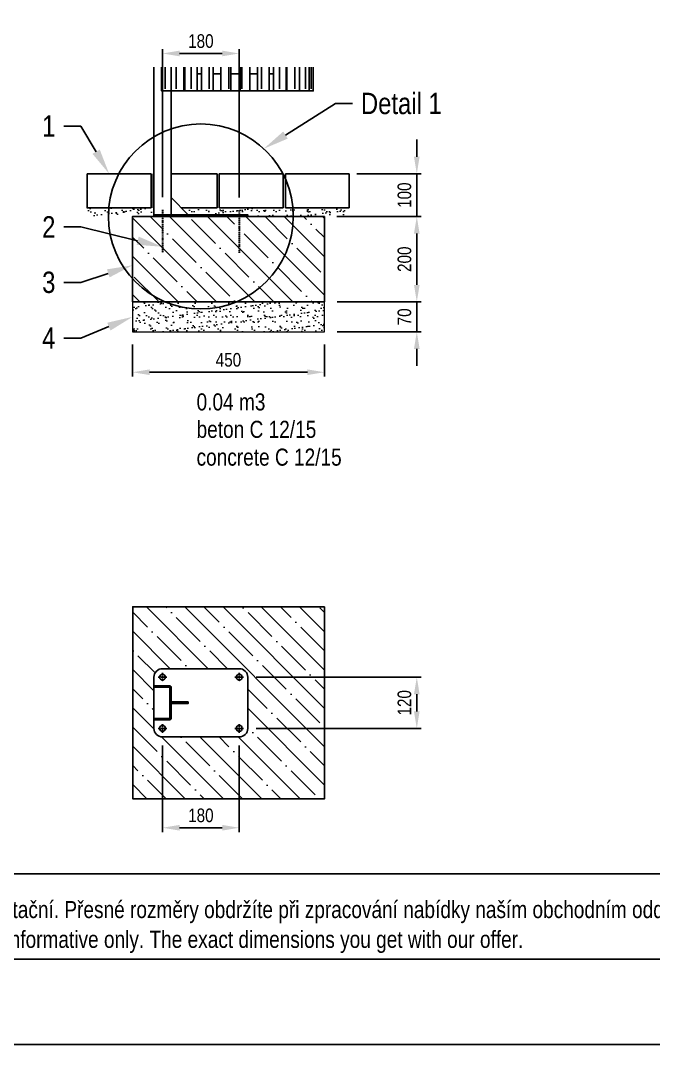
# Model space of a CAD drawing. Header units: millimetres. Extents: x 5064 to 11004, y 3085 to 7285.
# Drawn here: x 6549 to 8034, y 3085 to 5485 of the extents above; entities that cross this region are included whole.
import ezdxf
from ezdxf import colors
from ezdxf.entities.mleader import LeaderData, LeaderLine
from ezdxf.math import Vec2, Vec3

# ---------------------------------------------------------------- set-up
doc = ezdxf.new("R2010")
doc.units = ezdxf.units.MM
doc.header["$LTSCALE"] = 0.3
doc.linetypes.add('DashDot', pattern=[15, 9, -3, 0, -3])
doc.layers.add('Nekreslit', color=6, linetype='Continuous', plot=False)
doc.layers.add('SRAFY', color=251, linetype='Continuous', lineweight=13)
doc.styles.add('SEACAD_Arial', font='arial.ttf', dxfattribs={"width": 0.8})
doc.dimstyles.new('ISO-25', dxfattribs={"dimtxt": 1.6, "dimasz": 2, "dimexe": 0.5, "dimexo": 1.5, "dimtad": 1, "dimdec": 0, "dimtxsty": 'SEACAD_Arial', "dimcen": 2, "dimadec": 0, "dimazin": 0, "dimtfac": 1, "dimtdec": 0, "dimtmove": 0, "dimatfit": 3, "dimfxl": 1, "dimarcsym": 0})

# ---------------------------------------------------------------- blocks, each defined once
blk = doc.blocks.new('*D161')
at = {"color": 0, "lineweight": -2, "transparency": 16777216}
for p, q in [((7479.1, 5165.7), (7479.1, 5205.7)), ((7338.8, 5125.7), (7489.1, 5125.7)), ((7479.1, 5125.7), (7479.1, 5025.4)), ((7291.4, 5025.4), (7489.1, 5025.4)), ((7479.1, 4985.4), (7479.1, 4945.4))]:
    blk.add_line(p, q, dxfattribs=at)
at = {"color": 0, "transparency": 16777216}
for points in [[(7472.4, 5165.7), (7485.7, 5165.7), (7479.1, 5125.7)], [(7472.4, 4985.4), (7485.7, 4985.4), (7479.1, 5025.4)]]:
    blk.add_solid(points, dxfattribs=at)
at = {"layer": 'Defpoints', "color": 0, "transparency": 16777216}
for p in [(7308.8, 5125.7), (7261.4, 5025.4), (7479.1, 5025.4)]:
    blk.add_point(p, dxfattribs=at)
at = {"color": 0, "transparency": 16777216, "insert": (7450.2, 5075.5), "char_height": 32, "attachment_point": 5, "rotation": 90, "style": 'SEACAD_Arial'}
blk.add_mtext('100', dxfattribs=at)
blk = doc.blocks.new('*D162')
at = {"color": 0, "lineweight": -2, "transparency": 16777216}
for p, q in [((7292.4, 5025.4), (7489.1, 5025.4)), ((7479.1, 4985.4), (7479.1, 4865.4)), ((7292.4, 4825.4), (7489.1, 4825.4))]:
    blk.add_line(p, q, dxfattribs=at)
at = {"color": 0, "transparency": 16777216}
for points in [[(7472.4, 4985.4), (7485.7, 4985.4), (7479.1, 5025.4)], [(7472.4, 4865.4), (7485.7, 4865.4), (7479.1, 4825.4)]]:
    blk.add_solid(points, dxfattribs=at)
at = {"layer": 'Defpoints', "color": 0, "transparency": 16777216}
for p in [(7262.4, 5025.4), (7262.4, 4825.4), (7479.1, 4825.4)]:
    blk.add_point(p, dxfattribs=at)
at = {"color": 0, "transparency": 16777216, "insert": (7450.2, 4925.4), "char_height": 32, "attachment_point": 5, "rotation": 90, "style": 'SEACAD_Arial'}
blk.add_mtext('200', dxfattribs=at)
blk = doc.blocks.new('*D163')
at = {"color": 0, "lineweight": -2, "transparency": 16777216}
for p, q in [((7479.1, 4865.4), (7479.1, 4905.4)), ((7292.4, 4825.4), (7489.1, 4825.4)), ((7479.1, 4825.4), (7479.1, 4755.4)), ((7292.4, 4755.4), (7489.1, 4755.4)), ((7479.1, 4715.4), (7479.1, 4675.4))]:
    blk.add_line(p, q, dxfattribs=at)
at = {"color": 0, "transparency": 16777216}
for points in [[(7472.4, 4865.4), (7485.7, 4865.4), (7479.1, 4825.4)], [(7472.4, 4715.4), (7485.7, 4715.4), (7479.1, 4755.4)]]:
    blk.add_solid(points, dxfattribs=at)
at = {"layer": 'Defpoints', "color": 0, "transparency": 16777216}
for p in [(7262.4, 4825.4), (7262.4, 4755.4), (7479.1, 4755.4)]:
    blk.add_point(p, dxfattribs=at)
at = {"color": 0, "transparency": 16777216, "insert": (7450.2, 4790.4), "char_height": 32, "attachment_point": 5, "rotation": 90, "style": 'SEACAD_Arial'}
blk.add_mtext('70', dxfattribs=at)
blk = doc.blocks.new('*D165')
at = {"color": 0, "lineweight": -2, "transparency": 16777216}
for p, q in [((6882.6, 5070.9), (6882.6, 5417.6)), ((6922.6, 5407.6), (7022.6, 5407.6)), ((7062.6, 5070), (7062.6, 5417.6))]:
    blk.add_line(p, q, dxfattribs=at)
at = {"color": 0, "transparency": 16777216}
for points in [[(6922.6, 5414.2), (6922.6, 5400.9), (6882.6, 5407.6)], [(7022.6, 5414.2), (7022.6, 5400.9), (7062.6, 5407.6)]]:
    blk.add_solid(points, dxfattribs=at)
at = {"layer": 'Defpoints', "color": 0, "transparency": 16777216}
for p in [(7062.6, 5407.6), (6882.6, 5040.9), (7062.6, 5040)]:
    blk.add_point(p, dxfattribs=at)
at = {"color": 0, "transparency": 16777216, "insert": (6972.6, 5436.4), "char_height": 32, "attachment_point": 5, "style": 'SEACAD_Arial'}
blk.add_mtext('180', dxfattribs=at)
blk = doc.blocks.new('*D166')
at = {"color": 0, "lineweight": -2, "transparency": 16777216}
for p, q in [((6812.3, 4725.4), (6812.3, 4650.6)), ((7262.4, 4725.4), (7262.4, 4650.6)), ((6852.3, 4660.6), (7222.4, 4660.6))]:
    blk.add_line(p, q, dxfattribs=at)
at = {"color": 0, "transparency": 16777216}
for points in [[(6852.3, 4667.3), (6852.3, 4654), (6812.3, 4660.6)], [(7222.4, 4667.3), (7222.4, 4654), (7262.4, 4660.6)]]:
    blk.add_solid(points, dxfattribs=at)
at = {"layer": 'Defpoints', "color": 0, "transparency": 16777216}
for p in [(6812.3, 4755.4), (7262.4, 4755.4), (7262.4, 4660.6)]:
    blk.add_point(p, dxfattribs=at)
at = {"color": 0, "transparency": 16777216, "insert": (7037.3, 4689.5), "char_height": 32, "attachment_point": 5, "style": 'SEACAD_Arial'}
blk.add_mtext('450', dxfattribs=at)
blk = doc.blocks.new('*D169')
at = {"color": 0, "lineweight": -2, "transparency": 16777216}
for p, q in [((6882.6, 3786), (6882.6, 3583.2)), ((7062.6, 3786), (7062.6, 3583.2)), ((6922.6, 3593.2), (7022.6, 3593.2))]:
    blk.add_line(p, q, dxfattribs=at)
at = {"color": 0, "transparency": 16777216}
for points in [[(6922.6, 3599.9), (6922.6, 3586.6), (6882.6, 3593.2)], [(7022.6, 3599.9), (7022.6, 3586.6), (7062.6, 3593.2)]]:
    blk.add_solid(points, dxfattribs=at)
at = {"layer": 'Defpoints', "color": 0, "transparency": 16777216}
for p in [(6882.6, 3816), (7062.6, 3816), (7062.6, 3593.2)]:
    blk.add_point(p, dxfattribs=at)
at = {"color": 0, "transparency": 16777216, "insert": (6972.6, 3622.1), "char_height": 32, "attachment_point": 5, "style": 'SEACAD_Arial'}
blk.add_mtext('180', dxfattribs=at)
blk = doc.blocks.new('*D170')
at = {"color": 0, "lineweight": -2, "transparency": 16777216}
for p, q in [((7102.6, 3946), (7489.1, 3946)), ((7479.1, 3906), (7479.1, 3866)), ((7102.6, 3826), (7489.1, 3826))]:
    blk.add_line(p, q, dxfattribs=at)
at = {"color": 0, "transparency": 16777216}
for points in [[(7472.4, 3906), (7485.7, 3906), (7479.1, 3946)], [(7472.4, 3866), (7485.7, 3866), (7479.1, 3826)]]:
    blk.add_solid(points, dxfattribs=at)
at = {"layer": 'Defpoints', "color": 0, "transparency": 16777216}
for p in [(7072.6, 3946), (7072.6, 3826), (7479.1, 3826)]:
    blk.add_point(p, dxfattribs=at)
at = {"color": 0, "transparency": 16777216, "insert": (7450.2, 3886), "char_height": 32, "attachment_point": 5, "rotation": 90, "style": 'SEACAD_Arial'}
blk.add_mtext('120', dxfattribs=at)

msp = doc.modelspace()

# ---------------------------------------------------------------- hatches: boundary and pattern name
at = {"layer": 'SRAFY'}
h = msp.add_hatch(dxfattribs=at)
h.set_pattern_fill('AR-SAND', color=256, scale=0.5)
h.paths.add_polyline_path([(6862.6, 5045.7), (6705.8, 5045.7), (6705.8, 5025.7), (6824.3, 5025.7), (6862.6, 5025.7), (6862.6, 5029.7)])
h.paths.add_polyline_path([(7321, 5045.7), (6926.6, 5045.7), (6942.6, 5029.7), (7082.7, 5029.7), (7082.6, 5025.7), (7249.4, 5026.5), (7321, 5026.5)])
h = msp.add_hatch(dxfattribs=at)
h.set_pattern_fill('ANSI35', color=256, scale=10, angle=90)
h.set_pattern_definition([(135, (1382.92, -235.05), (-44.9013, -44.9013), []), (135, (1382.92, -190.15), (-44.9013, -44.9013), [79.375, -15.875, 0, -15.875])])
h.paths.add_polyline_path([(7262.4, 5025.4), (6812.3, 5025.7), (6812.3, 4825.4), (7262.4, 4825.4)])
h = msp.add_hatch(dxfattribs=at)
h.set_pattern_fill('AR-SAND', color=256, scale=0.5)
h.set_pattern_definition([(37.5, (1423.885, -434.68), (-0.800016, 24.47066), [0, -19.304, 0, -21.59, 0, -20.6375]), (7.5, (1423.885, -434.68), (22.47616, 35.84126), [0, -10.414, 0, -17.399, 0, -6.6675]), (327.5, (1408.264, -434.68), (39.54962, 0.07186), [0, -6.35, 0, -22.86, 0, -29.845]), (317.5, (1408.264, -434.68), (38.17782, 11.14647), [0, -3.175, 0, -14.986, 0, -17.145])])
h.paths.add_polyline_path([(7262.4, 4755.4), (7262.4, 4825.4), (6812.3, 4825.4), (6812.3, 4755.4)])
h = msp.add_hatch(dxfattribs=at)
h.set_pattern_fill('ANSI35', color=256, scale=10, angle=90)
h.paths.add_polyline_path([(7262.7, 4111), (6812.7, 4111), (6812.7, 3661), (7262.7, 3661)])
h.paths.add_polyline_path([(7062.6, 3966, -0.414214), (7082.6, 3946), (7082.6, 3826, -0.414214), (7062.6, 3806), (6882.6, 3806, -0.414214), (6862.6, 3826), (6862.6, 3946, -0.414214), (6882.6, 3966)], flags=16)
h.paths.add_polyline_path([(7069.6, 3946, -1), (7055.6, 3946, -1)], flags=0)
h.paths.add_polyline_path([(6889.6, 3946, -1), (6875.6, 3946, -1)], flags=0)
h.paths.add_polyline_path([(6902.6, 3923), (6902.6, 3888), (6942.6, 3888), (6942.6, 3884), (6902.6, 3884), (6902.6, 3849, -0.414214), (6899.6, 3846), (6862.6, 3846), (6862.6, 3849), (6898.6, 3849, 0.414214), (6899.6, 3850), (6899.6, 3922, 0.414214), (6898.6, 3923), (6862.6, 3923), (6862.6, 3926), (6899.6, 3926, -0.414214)], flags=0)
h.paths.add_polyline_path([(7069.6, 3826, -1), (7055.6, 3826, -1)], flags=0)
h.paths.add_polyline_path([(6889.6, 3826, -1), (6875.6, 3826, -1)], flags=0)
h = msp.add_hatch(dxfattribs=at)
h.set_pattern_fill('ANSI31', color=256, angle=180, style=0)
h.set_pattern_definition([(225, (20161.2945, 9249.9177), (2.245064, -2.245064), [])])
h.paths.add_polyline_path([(6862.6, 3846), (6899.6, 3846, 0.414214), (6902.6, 3849), (6902.6, 3923, 0.414214), (6899.6, 3926), (6862.6, 3926), (6862.6, 3923), (6898.6, 3923, -0.414214), (6899.6, 3922), (6899.6, 3850, -0.414214), (6898.6, 3849), (6862.6, 3849)])
h.paths.add_polyline_path([(6902.6, 3884), (6942.6, 3884), (6942.6, 3888), (6902.6, 3888)])

# ---------------------------------------------------------------- linework, layer by layer
for p, q in [((6862.6, 5029.7), (6862.6, 5375.7)), ((6889, 5375.7), (6889, 5324.7)), ((6914.3, 5375.7), (6914.3, 5324.7)), ((6949.8, 5375.7), (6949.8, 5324.7)), ((6992.4, 5375.7), (6992.4, 5324.7)), ((7038.1, 5375.7), (7038.1, 5324.7)), ((7068.9, 5375.7), (7068.9, 5324.7)), ((7114.6, 5375.7), (7114.6, 5324.7)), ((7157.1, 5375.7), (7157.1, 5324.7)), ((7192.7, 5375.7), (7192.7, 5324.7)), ((7218, 5375.7), (7218, 5324.7)), ((7231.5, 5375.7), (7231.5, 5324.7)), ((6934.6, 5359.7), (6932.4, 5359.7)), ((6974.4, 5359.7), (6963.9, 5359.7)), ((7019.2, 5359.7), (7001.4, 5359.7)), ((7042.5, 5359.7), (7064.5, 5359.7)), ((7087.8, 5359.7), (7105.5, 5359.7)), ((7132.6, 5359.7), (7143.1, 5359.7)), ((7172.3, 5359.7), (7174.6, 5359.7)), ((6902, 5319.7), (7208.9, 5319.7)), ((6902.6, 5029.7), (6902.6, 5319.7)), ((6934.6, 5319.7), (6932.4, 5319.7)), ((6974.4, 5319.7), (6963.9, 5319.7)), ((7019.2, 5319.7), (7001.4, 5319.7)), ((7042.5, 5319.7), (7064.5, 5319.7)), ((7087.8, 5319.7), (7105.5, 5319.7)), ((7132.6, 5319.7), (7143.1, 5319.7)), ((7172.3, 5319.7), (7174.6, 5319.7)), ((6942.6, 5029.7), (6902.6, 5069.7))]:
    msp.add_line(p, q)
at = {"color": 7, "linetype": 'Continuous'}
for p, q in [((6855.8, 5125.7), (6705.8, 5125.7)), ((6705.8, 5125.7), (6705.8, 5045.7)), ((6855.8, 5045.7), (6855.8, 5125.7)), ((6860.8, 5125.7), (6860.8, 5045.7)), ((6862.6, 5125.7), (6860.8, 5125.7)), ((7010.8, 5125.7), (6902.6, 5125.7)), ((7010.8, 5045.7), (7010.8, 5125.7)), ((7165.8, 5125.7), (7015.8, 5125.7)), ((7015.8, 5125.7), (7015.8, 5045.7)), ((7165.8, 5045.7), (7165.8, 5125.7)), ((7320.8, 5125.7), (7170.8, 5125.7)), ((7170.8, 5125.7), (7170.8, 5045.7)), ((7320.8, 5045.7), (7320.8, 5125.7)), ((6705.8, 5045.7), (6855.8, 5045.7)), ((6860.8, 5045.7), (6862.6, 5045.7)), ((6926.6, 5045.7), (7010.8, 5045.7)), ((7015.8, 5045.7), (7165.8, 5045.7)), ((7170.8, 5045.7), (7320.8, 5045.7))]:
    msp.add_line(p, q, dxfattribs=at)
at = {"linetype": 'DashDot', "lineweight": 30}
for p, q in [((6882.6, 5040.9), (6882.6, 4940)), ((7062.6, 5039.8), (7062.6, 4939.7))]:
    msp.add_line(p, q, dxfattribs=at)
at = {"linetype": 'DashDot', "ltscale": 0.1}
for p, q in [((6872.6, 3946), (6892.6, 3946)), ((6882.6, 3936), (6882.6, 3956)), ((7052.6, 3946), (7072.6, 3946)), ((7062.6, 3936), (7062.6, 3956)), ((6872.6, 3826), (6892.6, 3826)), ((6882.6, 3816), (6882.6, 3836)), ((7052.6, 3826), (7072.6, 3826)), ((7062.6, 3816), (7062.6, 3836))]:
    msp.add_line(p, q, dxfattribs=at)
for points in [[(6880.5, 5375.7), (6880.5, 5319.7), (6902.6, 5319.7), (6902.6, 5375.7)], [(6902.6, 5375.7), (6902.6, 5319.7), (6932.4, 5319.7), (6932.4, 5375.7)], [(6963.9, 5375.7), (6963.9, 5319.7), (6934.6, 5319.7), (6934.6, 5375.7)], [(6974.4, 5375.7), (6974.4, 5319.7), (7001.4, 5319.7), (7001.4, 5375.7)], [(7042.5, 5375.7), (7042.5, 5319.7), (7019.2, 5319.7), (7019.2, 5375.7)], [(7064.5, 5375.7), (7064.5, 5319.7), (7087.8, 5319.7), (7087.8, 5375.7)], [(7132.6, 5375.7), (7132.6, 5319.7), (7105.5, 5319.7), (7105.5, 5375.7)], [(7143.1, 5375.7), (7143.1, 5319.7), (7172.3, 5319.7), (7172.3, 5375.7)], [(7204.3, 5375.7), (7204.3, 5319.7), (7174.6, 5319.7), (7174.6, 5375.7)], [(7226.5, 5375.7), (7226.5, 5319.7), (7204.3, 5319.7), (7204.3, 5375.7)], [(7226.5, 5375.7), (7226.5, 5319.7), (7236.1, 5319.7), (7236.1, 5375.7)]]:
    msp.add_lwpolyline(points)
for points in [[(6812.3, 4825.4), (7262.4, 4825.4), (7262.4, 5025.4), (6812.3, 5025.7)], [(7082.6, 5025.7), (6862.6, 5025.7), (6862.6, 5029.7), (7082.6, 5029.7)], [(6889.6, 5025.7), (6875.6, 5025.7), (6875.6, 5029.7), (6889.6, 5029.7)], [(7069.6, 5025.7), (7055.6, 5025.7), (7055.6, 5029.7), (7069.6, 5029.7)], [(7262.7, 4111), (6812.7, 4111), (6812.7, 3661), (7262.7, 3661)], [(6942.6, 3888), (6902.6, 3888), (6902.6, 3884), (6942.6, 3884)]]:
    msp.add_lwpolyline(points, close=True)
for points in [[(7062.6, 3966), (6882.6, 3966, 0.414214), (6862.6, 3946), (6862.6, 3826, 0.414214), (6882.6, 3806), (7062.6, 3806, 0.414214), (7082.6, 3826), (7082.6, 3946, 0.414214)], [(6862.6, 3923), (6898.6, 3923, -0.414214), (6899.6, 3922), (6899.6, 3850, -0.414214), (6898.6, 3849), (6862.6, 3849), (6862.6, 3846), (6899.6, 3846, 0.414214), (6902.6, 3849), (6902.6, 3923, 0.414214), (6899.6, 3926), (6862.6, 3926)]]:
    msp.add_lwpolyline(points, format="xyb", close=True)
for centre, radius in [((6972.6, 5025.7), 216.8), ((6882.6, 3946), 7), ((7062.6, 3946), 7), ((6882.6, 3826), 7), ((7062.6, 3826), 7)]:
    msp.add_circle(centre, radius)
at = {"layer": 'Nekreslit'}
msp.add_line((5464.4, 3485.3), (9504.4, 3485.3), dxfattribs=at)
for points in [[(5064.4, 3085.3), (11004.4, 3085.3), (11004.4, 7285.3), (5064.4, 7285.3)], [(5464.4, 3285.3), (9504.4, 3285.3), (9504.4, 6885.3), (5464.4, 6885.3)]]:
    msp.add_lwpolyline(points, close=True, dxfattribs=at)
at = {"layer": 'SRAFY'}
for p, q in [((6812.3, 4825.4), (6812.3, 4755.4)), ((7262.4, 4755.4), (7262.4, 4825.4)), ((6812.3, 4755.4), (7262.4, 4755.4))]:
    msp.add_line(p, q, dxfattribs=at)

# ---------------------------------------------------------------- texts
at = {"style": 'SEACAD_Arial', "width": 0.8}
for s, height, p in [('0.04 m3', 40, (6962.5, 4571.1)), ('beton C 12/15', 40, (6962.5, 4506.8)), ('concrete C 12/15', 40, (6962.5, 4441.7)), ('Rozměry výrobků, základů a kotvení jsou pouze orientační. Přesné rozměry obdržíte při zpracování nabídky naším obchodním oddělením.', 39.9982, (5469.8, 3381.6)), ('Dimensions of products, fundations and anchors are informative only. The exact dimensions you get with our offer.', 39.9982, (5468.2, 3311.7))]:
    msp.add_text(s, height=height, dxfattribs=at).set_placement(p)

# ---------------------------------------------------------------- dimensions: what is measured, and where the dimension line sits
for base, p1, p2, picture, middle in [((7062.6, 5407.6), (6882.6, 5040.9), (7062.6, 5040), '*D165', (6972.6, 5436.4)), ((7062.6, 3593.2), (6882.6, 3816), (7062.6, 3816), '*D169', (6972.6, 3622.1))]:
    dim = msp.add_linear_dim(base=base, p1=p1, p2=p2, dimstyle='ISO-25')
    dim.commit()
    dim.dimension.update_dxf_attribs({"geometry": picture, "text_midpoint": middle})
for base, p1, p2, picture, middle in [((7479.1, 5025.4), (7308.8, 5125.7), (7261.4, 5025.4), '*D161', (7450.2, 5075.5)), ((7479.1, 4825.4), (7262.4, 5025.4), (7262.4, 4825.4), '*D162', (7450.2, 4925.4)), ((7479.1, 4755.4), (7262.4, 4825.4), (7262.4, 4755.4), '*D163', (7450.2, 4790.4)), ((7479.1, 3826), (7072.6, 3946), (7072.6, 3826), '*D170', (7450.2, 3886))]:
    dim = msp.add_linear_dim(base=base, p1=p1, p2=p2, angle=90, dimstyle='ISO-25')
    dim.commit()
    dim.dimension.update_dxf_attribs({"geometry": picture, "text_midpoint": middle})
dim = msp.add_linear_dim(base=(7262.4, 4660.6), p1=(6812.3, 4755.4), p2=(7262.4, 4755.4), dimstyle='ISO-25', override={"dimscale": 0, "dimrnd": 10})
dim.commit()
dim.dimension.update_dxf_attribs({"geometry": '*D166', "text_midpoint": (7037.3, 4689.5)})

# ---------------------------------------------------------------- leaders
ml = msp.add_multileader_mtext('Standard')
ml.set_content('Detail 1', color=256, style='SEACAD_Arial')
ml.set_leader_properties(lineweight=-3)
ml.build(insert=Vec2(0, 0))
ml.multileader.update_dxf_attribs({"text_right_attachment_type": 6, "dogleg_length": 2, "arrow_head_size": 60, "scale": 20})
ctx = ml.context
ctx.base_point, ctx.scale, ctx.char_height, ctx.arrow_head_size, ctx.landing_gap_size, ctx.plane_origin = Vec3(7328.1, 5290.1), 20, 50, 60, 20, Vec3(8621.7, 5229)
ctx.right_attachment = 6
notes = []
notes.append((ctx, [(0, (1, 1, 0), (7288.1, 5290.1), (1, 0), 40, [(0, [(7120.3, 5184.4)], 0, [])])]))
ctx.mtext.insert, ctx.mtext.flow_direction = Vec3(7348.1, 5315.5), 5
ml = msp.add_multileader_mtext('Standard')
ml.set_content('1', color=256, style='SEACAD_Arial')
ml.set_leader_properties()
ml.build(insert=Vec2(0, 0))
ml.multileader.update_dxf_attribs({"dogleg_length": 2, "arrow_head_size": 60, "scale": 20})
ctx = ml.context
ctx.base_point, ctx.scale, ctx.char_height, ctx.arrow_head_size, ctx.landing_gap_size, ctx.plane_origin = Vec3(6596.7, 5237.6), 20, 50, 60, 20, Vec3(6736.7, 5125.7)
ctx.text_align_type = 2
notes.append((ctx, [(1, (1, 1, 0), (6691.4, 5237.6), (-1, 0), 40, [(0, [(6757.4, 5125.7)], 0, [])])]))
ctx.mtext.insert, ctx.mtext.alignment, ctx.mtext.flow_direction = Vec3(6631.4, 5262.6), 3, 5
ml = msp.add_multileader_mtext('Standard')
ml.set_content('2', color=256, style='SEACAD_Arial')
ml.set_leader_properties()
ml.build(insert=Vec2(0, 0))
ml.multileader.update_dxf_attribs({"dogleg_length": 2, "arrow_head_size": 60, "scale": 20})
ctx = ml.context
ctx.base_point, ctx.scale, ctx.char_height, ctx.arrow_head_size, ctx.landing_gap_size, ctx.plane_origin = Vec3(6584.9, 5001.3), 20, 50, 60, 20, Vec3(7143.4, 4941.1)
ctx.text_align_type = 2
notes.append((ctx, [(1, (1, 1, 0), (6691.4, 5001.3), (-1, 0), 40, [(0, [(6882.6, 4954.6)], 0, [])])]))
ctx.mtext.insert, ctx.mtext.alignment, ctx.mtext.flow_direction = Vec3(6631.4, 5026.3), 3, 5
ml = msp.add_multileader_mtext('Standard')
ml.set_content('3', color=256, style='SEACAD_Arial')
ml.set_leader_properties()
ml.build(insert=Vec2(0, 0))
ml.multileader.update_dxf_attribs({"dogleg_length": 2, "arrow_head_size": 60, "scale": 20})
ctx = ml.context
ctx.base_point, ctx.scale, ctx.char_height, ctx.arrow_head_size, ctx.landing_gap_size, ctx.plane_origin = Vec3(6585.2, 4871), 20, 50, 60, 20, Vec3(7130.3, 4770.3)
ctx.text_align_type = 2
notes.append((ctx, [(1, (1, 1, 0), (6691.4, 4871), (-1, 0), 40, [(0, [(6812.3, 4911.3)], 0, [])])]))
ctx.mtext.insert, ctx.mtext.alignment, ctx.mtext.flow_direction = Vec3(6631.4, 4896.4), 3, 5
ml = msp.add_multileader_mtext('Standard')
ml.set_content('4', color=256, style='SEACAD_Arial')
ml.set_leader_properties()
ml.build(insert=Vec2(0, 0))
ml.multileader.update_dxf_attribs({"dogleg_length": 2, "arrow_head_size": 60, "scale": 20})
ctx = ml.context
ctx.base_point, ctx.scale, ctx.char_height, ctx.arrow_head_size, ctx.landing_gap_size, ctx.plane_origin = Vec3(6583.8, 4740.6), 20, 50, 60, 20, Vec3(7130.3, 4642.7)
ctx.text_align_type = 2
notes.append((ctx, [(1, (1, 1, 0), (6691.4, 4740.6), (-1, 0), 40, [(0, [(6812.3, 4790.4)], 0, [])])]))
ctx.mtext.insert, ctx.mtext.alignment, ctx.mtext.flow_direction = Vec3(6631.4, 4765.6), 3, 5
for ctx, leaders in notes:
    for number, flags, end, landing, length, lines in leaders:
        leader = LeaderData()
        leader.index, (leader.has_last_leader_line, leader.has_dogleg_vector, leader.attachment_direction) = number, flags
        leader.last_leader_point, leader.dogleg_vector, leader.dogleg_length = Vec3(end), Vec3(landing), length
        for number, points, colour, breaks in lines:
            line = LeaderLine()
            line.index, line.vertices, line.color, line.breaks = number, Vec3.list(points), colors.encode_raw_color(colour), breaks
            leader.lines.append(line)
        ctx.leaders.append(leader)

doc.saveas('drawing.dxf')
